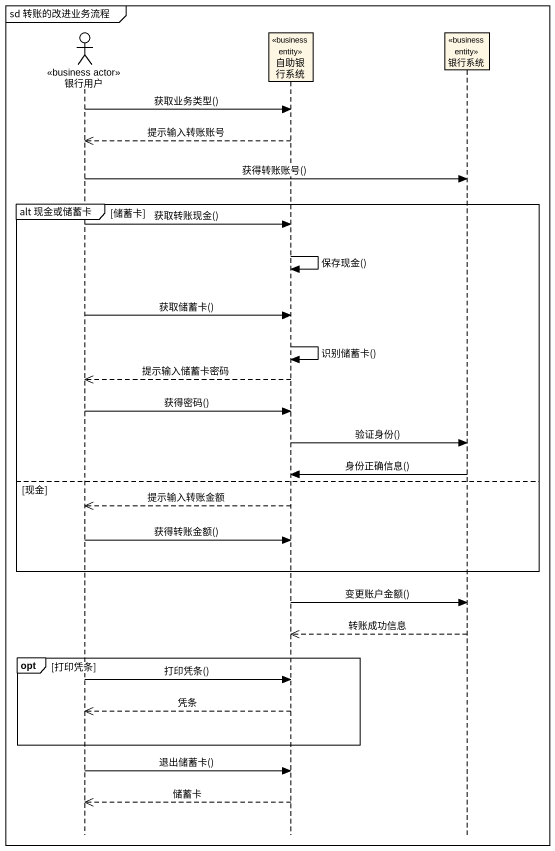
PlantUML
@startuml
mainframe sd 转账的改进业务流程
hide footbox
actor 银行用户 <<business actor>>
participant 自助银行系统 <<business entity>>
participant 银行系统 <<business entity>>

银行用户 -> 自助银行系统 : 获取业务类型()
自助银行系统 -->> 银行用户 : 提示输入转账账号
银行用户 -> 银行系统 : 获得转账账号()
group alt 现金或储蓄卡 [储蓄卡]
  银行用户 -> 自助银行系统 : 获取转账现金()
  自助银行系统 -> 自助银行系统 : 保存现金()
  银行用户 -> 自助银行系统 : 获取储蓄卡()
  自助银行系统 -> 自助银行系统 : 识别储蓄卡()
  自助银行系统 -->> 银行用户 : 提示输入储蓄卡密码
  银行用户 -> 自助银行系统 : 获得密码()
  自助银行系统 -> 银行系统 : 验证身份()
  银行系统 -> 自助银行系统 : 身份正确信息()
else 现金
  自助银行系统 -->> 银行用户 : 提示输入转账金额
  银行用户 -> 自助银行系统 : 获得转账金额()
end
自助银行系统 -> 银行系统 : 变更账户金额()
银行系统 -->> 自助银行系统 : 转账成功信息
opt 打印凭条
  银行用户 -> 自助银行系统 : 打印凭条()
  自助银行系统 -->> 银行用户 : 凭条
end
银行用户 -> 自助银行系统 : 退出储蓄卡()
自助银行系统 -->> 银行用户 : 储蓄卡
@enduml
